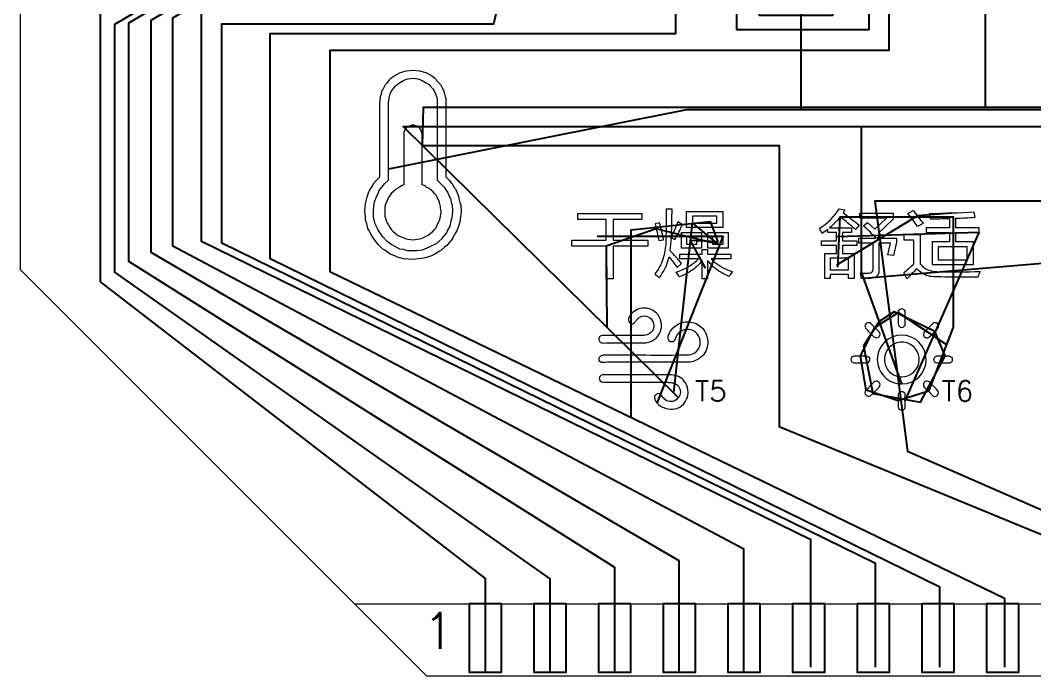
# Model space of a CAD drawing. Header units: millimetres. Extents: x -2138 to 1406, y 307 to 1926.
# Drawn here: x -1984.85 to -1956.6, y 1869.72 to 1887.97 of the extents above; entities that cross this region are included whole.
import ezdxf

# ---------------------------------------------------------------- set-up
doc = ezdxf.new("R2010")
doc.units = ezdxf.units.MM
doc.header["$LTSCALE"] = 3
for name, color, linetype in [('BOT', 6, 'Continuous'), ('dim', 3, 'Continuous'), ('TOP', 4, 'Continuous')]:
    doc.layers.add(name, color=color, linetype=linetype)
doc.styles.get("Standard").update_dxf_attribs({"font": 'txt.shx'})

msp = doc.modelspace()

# ---------------------------------------------------------------- linework, layer by layer
at = {"lineweight": 0, "ltscale": 0.1}
for points in [[(-1935.55, 1908.909), (-1946.864, 1920.223), (-1973.536, 1920.223), (-1984.85, 1908.909), (-1984.85, 1881.036), (-1973.536, 1869.723), (-1946.864, 1869.723), (-1935.55, 1881.036)], [(-1935.55, 1908.909), (-1946.864, 1920.223), (-1973.536, 1920.223), (-1984.85, 1908.909), (-1984.85, 1881.036), (-1973.536, 1869.723), (-1946.864, 1869.723), (-1935.55, 1881.036)], [(-1972.651, 1882.241), (-1972.683, 1882.13), (-1972.731, 1882.05), (-1972.811, 1881.906), (-1972.811, 1881.89), (-1972.938, 1881.747), (-1972.97, 1881.699), (-1973.034, 1881.651), (-1973.13, 1881.571), (-1973.146, 1881.555), (-1973.178, 1881.539), (-1973.305, 1881.459), (-1973.401, 1881.411), (-1973.513, 1881.379), (-1973.616, 1881.345), (-1973.912, 1881.315), (-1974.179, 1881.334), (-1974.343, 1881.379), (-1974.423, 1881.411), (-1974.551, 1881.459), (-1974.663, 1881.539), (-1974.695, 1881.571), (-1974.758, 1881.603), (-1974.854, 1881.699), (-1974.886, 1881.731), (-1974.95, 1881.81), (-1975.046, 1881.938), (-1975.062, 1881.97), (-1975.142, 1882.13), (-1975.174, 1882.178), (-1975.205, 1882.305), (-1975.237, 1882.417), (-1975.237, 1882.481), (-1975.253, 1882.673), (-1975.253, 1882.689), (-1975.237, 1882.864), (-1975.221, 1882.944), (-1975.19, 1883.056), (-1975.142, 1883.199), (-1975.126, 1883.231), (-1975.03, 1883.375), (-1975.014, 1883.423), (-1974.934, 1883.519), (-1974.838, 1883.615), (-1974.838, 1885.671), (-1974.822, 1885.799), (-1974.822, 1885.846), (-1974.79, 1885.926), (-1974.774, 1886.022), (-1974.758, 1886.038), (-1974.695, 1886.15), (-1974.679, 1886.182), (-1974.631, 1886.23), (-1974.583, 1886.294), (-1974.567, 1886.325), (-1974.551, 1886.341), (-1974.535, 1886.357), (-1974.423, 1886.437), (-1974.263, 1886.517), (-1974.104, 1886.565), (-1973.912, 1886.581), (-1973.737, 1886.565), (-1973.561, 1886.517), (-1973.401, 1886.437), (-1973.305, 1886.357), (-1973.289, 1886.341), (-1973.274, 1886.325), (-1973.258, 1886.294), (-1973.146, 1886.182), (-1973.13, 1886.15), (-1973.082, 1886.054), (-1973.066, 1886.022), (-1973.034, 1885.926), (-1973.018, 1885.846), (-1973.002, 1885.799), (-1973.002, 1883.615), (-1972.906, 1883.519), (-1972.858, 1883.455), (-1972.826, 1883.423), (-1972.779, 1883.327), (-1972.731, 1883.279), (-1972.699, 1883.183), (-1972.651, 1883.072), (-1972.635, 1883.008), (-1972.603, 1882.864), (-1972.587, 1882.832), (-1972.571, 1882.641), (-1972.603, 1882.433), (-1972.603, 1882.385)], [(-1972.651, 1882.241), (-1972.683, 1882.13), (-1972.731, 1882.05), (-1972.811, 1881.906), (-1972.811, 1881.89), (-1972.938, 1881.747), (-1972.97, 1881.699), (-1973.034, 1881.651), (-1973.13, 1881.571), (-1973.146, 1881.555), (-1973.178, 1881.539), (-1973.305, 1881.459), (-1973.401, 1881.411), (-1973.513, 1881.379), (-1973.616, 1881.345), (-1973.912, 1881.315), (-1974.179, 1881.334), (-1974.343, 1881.379), (-1974.423, 1881.411), (-1974.551, 1881.459), (-1974.663, 1881.539), (-1974.695, 1881.571), (-1974.758, 1881.603), (-1974.854, 1881.699), (-1974.886, 1881.731), (-1974.95, 1881.81), (-1975.046, 1881.938), (-1975.062, 1881.97), (-1975.142, 1882.13), (-1975.174, 1882.178), (-1975.205, 1882.305), (-1975.237, 1882.417), (-1975.237, 1882.481), (-1975.253, 1882.673), (-1975.253, 1882.689), (-1975.237, 1882.864), (-1975.221, 1882.944), (-1975.19, 1883.056), (-1975.142, 1883.199), (-1975.126, 1883.231), (-1975.03, 1883.375), (-1975.014, 1883.423), (-1974.934, 1883.519), (-1974.838, 1883.615), (-1974.838, 1885.671), (-1974.822, 1885.799), (-1974.822, 1885.846), (-1974.79, 1885.926), (-1974.774, 1886.022), (-1974.758, 1886.038), (-1974.695, 1886.15), (-1974.679, 1886.182), (-1974.631, 1886.23), (-1974.583, 1886.294), (-1974.567, 1886.325), (-1974.551, 1886.341), (-1974.535, 1886.357), (-1974.423, 1886.437), (-1974.263, 1886.517), (-1974.104, 1886.565), (-1973.912, 1886.581), (-1973.737, 1886.565), (-1973.561, 1886.517), (-1973.401, 1886.437), (-1973.305, 1886.357), (-1973.289, 1886.341), (-1973.274, 1886.325), (-1973.258, 1886.294), (-1973.146, 1886.182), (-1973.13, 1886.15), (-1973.082, 1886.054), (-1973.066, 1886.022), (-1973.034, 1885.926), (-1973.018, 1885.846), (-1973.002, 1885.799), (-1973.002, 1883.615), (-1972.906, 1883.519), (-1972.858, 1883.455), (-1972.826, 1883.423), (-1972.779, 1883.327), (-1972.731, 1883.279), (-1972.699, 1883.183), (-1972.651, 1883.072), (-1972.635, 1883.008), (-1972.603, 1882.864), (-1972.587, 1882.832), (-1972.571, 1882.641), (-1972.603, 1882.433), (-1972.603, 1882.385)], [(-1972.89, 1882.241), (-1972.954, 1882.13), (-1972.986, 1882.05), (-1973.114, 1881.906), (-1973.114, 1881.89), (-1973.274, 1881.747), (-1973.369, 1881.699), (-1973.465, 1881.651), (-1973.657, 1881.571), (-1973.8, 1881.555), (-1974.072, 1881.555), (-1974.184, 1881.587), (-1974.279, 1881.603), (-1974.471, 1881.699), (-1974.519, 1881.731), (-1974.631, 1881.81), (-1974.758, 1881.938), (-1974.774, 1881.97), (-1974.886, 1882.13), (-1974.902, 1882.178), (-1974.966, 1882.305), (-1974.998, 1882.417), (-1975.014, 1882.481), (-1975.014, 1882.689), (-1974.998, 1882.864), (-1974.982, 1882.944), (-1974.934, 1883.056), (-1974.87, 1883.199), (-1974.854, 1883.231), (-1974.742, 1883.375), (-1974.695, 1883.423), (-1974.599, 1883.519), (-1974.599, 1885.671), (-1974.583, 1885.799), (-1974.567, 1885.846), (-1974.551, 1885.926), (-1974.503, 1886.022), (-1974.487, 1886.038), (-1974.407, 1886.15), (-1974.359, 1886.182), (-1974.295, 1886.23), (-1974.184, 1886.294), (-1974.12, 1886.325), (-1974.056, 1886.341), (-1973.912, 1886.357), (-1973.784, 1886.341), (-1973.721, 1886.325), (-1973.657, 1886.294), (-1973.545, 1886.23), (-1973.465, 1886.182), (-1973.433, 1886.15), (-1973.353, 1886.054), (-1973.337, 1886.022), (-1973.289, 1885.926), (-1973.258, 1885.846), (-1973.242, 1885.799), (-1973.242, 1883.519), (-1973.178, 1883.455), (-1973.146, 1883.423), (-1973.05, 1883.327), (-1973.018, 1883.279), (-1972.954, 1883.183), (-1972.906, 1883.072), (-1972.874, 1883.008), (-1972.842, 1882.864), (-1972.826, 1882.832), (-1972.811, 1882.641), (-1972.842, 1882.433), (-1972.858, 1882.385)], [(-1972.89, 1882.241), (-1972.954, 1882.13), (-1972.986, 1882.05), (-1973.114, 1881.906), (-1973.114, 1881.89), (-1973.274, 1881.747), (-1973.369, 1881.699), (-1973.465, 1881.651), (-1973.657, 1881.571), (-1973.8, 1881.555), (-1974.072, 1881.555), (-1974.184, 1881.587), (-1974.279, 1881.603), (-1974.471, 1881.699), (-1974.519, 1881.731), (-1974.631, 1881.81), (-1974.758, 1881.938), (-1974.774, 1881.97), (-1974.886, 1882.13), (-1974.902, 1882.178), (-1974.966, 1882.305), (-1974.998, 1882.417), (-1975.014, 1882.481), (-1975.014, 1882.689), (-1974.998, 1882.864), (-1974.982, 1882.944), (-1974.934, 1883.056), (-1974.87, 1883.199), (-1974.854, 1883.231), (-1974.742, 1883.375), (-1974.695, 1883.423), (-1974.599, 1883.519), (-1974.599, 1885.671), (-1974.583, 1885.799), (-1974.567, 1885.846), (-1974.551, 1885.926), (-1974.503, 1886.022), (-1974.487, 1886.038), (-1974.407, 1886.15), (-1974.359, 1886.182), (-1974.295, 1886.23), (-1974.184, 1886.294), (-1974.12, 1886.325), (-1974.056, 1886.341), (-1973.912, 1886.357), (-1973.784, 1886.341), (-1973.721, 1886.325), (-1973.657, 1886.294), (-1973.545, 1886.23), (-1973.465, 1886.182), (-1973.433, 1886.15), (-1973.353, 1886.054), (-1973.337, 1886.022), (-1973.289, 1885.926), (-1973.258, 1885.846), (-1973.242, 1885.799), (-1973.242, 1883.519), (-1973.178, 1883.455), (-1973.146, 1883.423), (-1973.05, 1883.327), (-1973.018, 1883.279), (-1972.954, 1883.183), (-1972.906, 1883.072), (-1972.874, 1883.008), (-1972.842, 1882.864), (-1972.826, 1882.832), (-1972.811, 1882.641), (-1972.842, 1882.433), (-1972.858, 1882.385)], [(-1973.545, 1883.327), (-1973.561, 1883.343), (-1973.609, 1883.375), (-1973.657, 1883.391), (-1973.657, 1884.798), (-1973.673, 1884.846), (-1973.689, 1884.894), (-1973.705, 1884.926), (-1973.737, 1884.974), (-1973.769, 1885.006), (-1973.8, 1885.021), (-1973.896, 1885.053), (-1973.944, 1885.053), (-1973.992, 1885.037), (-1974.024, 1885.021), (-1974.072, 1885.006), (-1974.104, 1884.974), (-1974.136, 1884.926), (-1974.152, 1884.894), (-1974.168, 1884.846), (-1974.168, 1883.391), (-1974.216, 1883.375), (-1974.263, 1883.343), (-1974.295, 1883.327), (-1974.375, 1883.279), (-1974.407, 1883.247), (-1974.471, 1883.199), (-1974.519, 1883.152), (-1974.551, 1883.104), (-1974.599, 1883.04), (-1974.615, 1882.992), (-1974.647, 1882.944), (-1974.647, 1882.912), (-1974.663, 1882.896), (-1974.695, 1882.784), (-1974.695, 1882.513), (-1974.679, 1882.465), (-1974.663, 1882.401), (-1974.631, 1882.321), (-1974.599, 1882.273), (-1974.551, 1882.194), (-1974.519, 1882.146), (-1974.455, 1882.082), (-1974.423, 1882.05), (-1974.343, 1881.986), (-1974.311, 1881.97), (-1974.133, 1881.893), (-1974.056, 1881.874), (-1973.912, 1881.858), (-1973.737, 1881.883), (-1973.657, 1881.906), (-1973.625, 1881.922), (-1973.529, 1881.97), (-1973.497, 1881.986), (-1973.417, 1882.05), (-1973.369, 1882.082), (-1973.321, 1882.146), (-1973.274, 1882.194), (-1973.242, 1882.273), (-1973.21, 1882.321), (-1973.178, 1882.401), (-1973.162, 1882.465), (-1973.146, 1882.513), (-1973.13, 1882.609), (-1973.13, 1882.641), (-1973.146, 1882.752), (-1973.146, 1882.784), (-1973.178, 1882.896), (-1973.178, 1882.912), (-1973.194, 1882.944), (-1973.21, 1882.992), (-1973.242, 1883.04), (-1973.274, 1883.104), (-1973.321, 1883.152), (-1973.353, 1883.199), (-1973.417, 1883.247), (-1973.449, 1883.279)], [(-1973.545, 1883.327), (-1973.561, 1883.343), (-1973.609, 1883.375), (-1973.657, 1883.391), (-1973.657, 1884.798), (-1973.673, 1884.846), (-1973.689, 1884.894), (-1973.705, 1884.926), (-1973.737, 1884.974), (-1973.769, 1885.006), (-1973.8, 1885.021), (-1973.896, 1885.053), (-1973.944, 1885.053), (-1973.992, 1885.037), (-1974.024, 1885.021), (-1974.072, 1885.006), (-1974.104, 1884.974), (-1974.136, 1884.926), (-1974.152, 1884.894), (-1974.168, 1884.846), (-1974.168, 1883.391), (-1974.216, 1883.375), (-1974.263, 1883.343), (-1974.295, 1883.327), (-1974.375, 1883.279), (-1974.407, 1883.247), (-1974.471, 1883.199), (-1974.519, 1883.152), (-1974.551, 1883.104), (-1974.599, 1883.04), (-1974.615, 1882.992), (-1974.647, 1882.944), (-1974.647, 1882.912), (-1974.663, 1882.896), (-1974.695, 1882.784), (-1974.695, 1882.513), (-1974.679, 1882.465), (-1974.663, 1882.401), (-1974.631, 1882.321), (-1974.599, 1882.273), (-1974.551, 1882.194), (-1974.519, 1882.146), (-1974.455, 1882.082), (-1974.423, 1882.05), (-1974.343, 1881.986), (-1974.311, 1881.97), (-1974.133, 1881.893), (-1974.056, 1881.874), (-1973.912, 1881.858), (-1973.737, 1881.883), (-1973.657, 1881.906), (-1973.625, 1881.922), (-1973.529, 1881.97), (-1973.497, 1881.986), (-1973.417, 1882.05), (-1973.369, 1882.082), (-1973.321, 1882.146), (-1973.274, 1882.194), (-1973.242, 1882.273), (-1973.21, 1882.321), (-1973.178, 1882.401), (-1973.162, 1882.465), (-1973.146, 1882.513), (-1973.13, 1882.609), (-1973.13, 1882.641), (-1973.146, 1882.752), (-1973.146, 1882.784), (-1973.178, 1882.896), (-1973.178, 1882.912), (-1973.194, 1882.944), (-1973.21, 1882.992), (-1973.242, 1883.04), (-1973.274, 1883.104), (-1973.321, 1883.152), (-1973.353, 1883.199), (-1973.417, 1883.247), (-1973.449, 1883.279)], [(-1958.484, 1881.306), (-1958.484, 1881.662), (-1959.29, 1881.662), (-1959.29, 1881.306)], [(-1958.484, 1881.306), (-1958.484, 1881.662), (-1959.29, 1881.662), (-1959.29, 1881.306)], [(-1961.792, 1881.02), (-1961.792, 1881.345), (-1962.298, 1881.345), (-1962.298, 1881.02)], [(-1961.792, 1881.02), (-1961.792, 1881.345), (-1962.298, 1881.345), (-1962.298, 1881.02)]]:
    msp.add_lwpolyline(points, close=True, dxfattribs=at)
at = {"lineweight": 0}
for points in [[(-1967.541, 1882.423), (-1968.339, 1882.423), (-1968.339, 1881.851), (-1967.38, 1881.851), (-1967.38, 1881.685), (-1968.339, 1881.685), (-1968.339, 1880.773), (-1968.533, 1880.773), (-1968.533, 1881.685), (-1969.49, 1881.685), (-1969.49, 1881.851), (-1968.533, 1881.851), (-1968.533, 1882.423), (-1969.328, 1882.423), (-1969.328, 1882.587), (-1967.541, 1882.587)], [(-1967.541, 1882.423), (-1968.339, 1882.423), (-1968.339, 1881.851), (-1967.38, 1881.851), (-1967.38, 1881.685), (-1968.339, 1881.685), (-1968.339, 1880.773), (-1968.533, 1880.773), (-1968.533, 1881.685), (-1969.49, 1881.685), (-1969.49, 1881.851), (-1968.533, 1881.851), (-1968.533, 1882.423), (-1969.328, 1882.423), (-1969.328, 1882.587), (-1967.541, 1882.587)], [(-1965.29, 1882.645), (-1965.29, 1882.201), (-1966.296, 1882.201), (-1966.296, 1882.645)], [(-1965.29, 1882.645), (-1965.29, 1882.201), (-1966.296, 1882.201), (-1966.296, 1882.645)], [(-1966.135, 1882.521), (-1966.135, 1882.32), (-1965.451, 1882.32), (-1965.451, 1882.521)], [(-1966.135, 1882.521), (-1966.135, 1882.32), (-1965.451, 1882.32), (-1965.451, 1882.521)], [(-1965.879, 1881.627), (-1966.439, 1881.627), (-1966.439, 1882.065), (-1965.879, 1882.065)], [(-1965.879, 1881.627), (-1966.439, 1881.627), (-1966.439, 1882.065), (-1965.879, 1882.065)], [(-1965.142, 1881.627), (-1965.709, 1881.627), (-1965.709, 1882.065), (-1965.142, 1882.065)], [(-1965.142, 1881.627), (-1965.709, 1881.627), (-1965.709, 1882.065), (-1965.142, 1882.065)], [(-1966.3, 1881.741), (-1966.016, 1881.741), (-1966.016, 1881.951), (-1966.3, 1881.951)], [(-1966.3, 1881.741), (-1966.016, 1881.741), (-1966.016, 1881.951), (-1966.3, 1881.951)], [(-1965.572, 1881.741), (-1965.281, 1881.741), (-1965.281, 1881.951), (-1965.572, 1881.951)], [(-1965.572, 1881.741), (-1965.281, 1881.741), (-1965.281, 1881.951), (-1965.572, 1881.951)]]:
    msp.add_lwpolyline(points, close=True, dxfattribs=at)
for points in [[(-1966.863, 1882.716, -0.007421), (-1966.871, 1881.972, -0.015255), (-1966.875, 1881.802, -0.063825), (-1966.957, 1881.323, -0.102749), (-1967.183, 1880.908, -0.010782), (-1967.059, 1880.796, 0.019008), (-1966.974, 1880.926, 0.08501), (-1966.786, 1881.385, -0.006721), (-1966.556, 1881.086), (-1966.437, 1881.2, 0.019314), (-1966.755, 1881.555, 0.02119), (-1966.724, 1881.919), (-1966.627, 1881.864, 0.017233), (-1966.412, 1882.278), (-1966.537, 1882.355, -0.039293), (-1966.721, 1881.969), (-1966.721, 1881.973), (-1966.72, 1881.975), (-1966.72, 1881.977), (-1966.719, 1881.978), (-1966.719, 1881.98, 0.00851), (-1966.703, 1882.716)], [(-1966.863, 1882.716, -0.007421), (-1966.871, 1881.972, -0.015255), (-1966.875, 1881.802, -0.063825), (-1966.957, 1881.323, -0.102749), (-1967.183, 1880.908, -0.010782), (-1967.059, 1880.796, 0.019008), (-1966.974, 1880.926, 0.08501), (-1966.786, 1881.385, -0.006721), (-1966.556, 1881.086), (-1966.437, 1881.2, 0.019314), (-1966.755, 1881.555, 0.02119), (-1966.724, 1881.919), (-1966.627, 1881.864, 0.017233), (-1966.412, 1882.278), (-1966.537, 1882.355, -0.039293), (-1966.721, 1881.969), (-1966.721, 1881.973), (-1966.72, 1881.975), (-1966.72, 1881.977), (-1966.719, 1881.978), (-1966.719, 1881.98, 0.00851), (-1966.703, 1882.716)], [(-1967.174, 1882.307, -0.007368), (-1967.071, 1881.837), (-1966.937, 1881.861, 0.012814), (-1967.051, 1882.332)], [(-1967.174, 1882.307, -0.007368), (-1967.071, 1881.837), (-1966.937, 1881.861, 0.012814), (-1967.051, 1882.332)], [(-1965.343, 1880.954, -0.102445), (-1965.711, 1881.283), (-1965.711, 1880.775), (-1965.868, 1880.775), (-1965.868, 1881.279, -0.093477), (-1966.191, 1880.982, -0.048118), (-1966.5, 1880.827, 0.028636), (-1966.594, 1880.96, 0.019204), (-1966.453, 1881.01, 0.104402), (-1965.966, 1881.329), (-1966.49, 1881.329), (-1966.49, 1881.457), (-1965.868, 1881.457), (-1965.868, 1881.592), (-1965.711, 1881.592), (-1965.711, 1881.457), (-1965.066, 1881.457), (-1965.066, 1881.329), (-1965.613, 1881.329, 0.105094), (-1965.176, 1881.033, 0.024468), (-1965.023, 1880.978, 0.017864), (-1965.113, 1880.839, -0.035682)], [(-1965.343, 1880.954, -0.102445), (-1965.711, 1881.283), (-1965.711, 1880.775), (-1965.868, 1880.775), (-1965.868, 1881.279, -0.093477), (-1966.191, 1880.982, -0.048118), (-1966.5, 1880.827, 0.028636), (-1966.594, 1880.96, 0.019204), (-1966.453, 1881.01, 0.104402), (-1965.966, 1881.329), (-1966.49, 1881.329), (-1966.49, 1881.457), (-1965.868, 1881.457), (-1965.868, 1881.592), (-1965.711, 1881.592), (-1965.711, 1881.457), (-1965.066, 1881.457), (-1965.066, 1881.329), (-1965.613, 1881.329, 0.105094), (-1965.176, 1881.033, 0.024468), (-1965.023, 1880.978, 0.017864), (-1965.113, 1880.839, -0.035682)], [(-1968.614, 1879.197, 0.097851), (-1968.68, 1879.186, 0.295929), (-1968.737, 1879.108, 0.032666), (-1968.738, 1879.086, 0.047885), (-1968.735, 1879.058, 0.321616), (-1968.669, 1878.992, 0.05935), (-1968.615, 1878.986, -0.001466), (-1968.05, 1878.987), (-1968.05, 1878.989), (-1967.907, 1878.989), (-1967.764, 1878.988, 0.007466), (-1967.477, 1878.99, 0.078617), (-1967.319, 1879.019, 0.296172), (-1966.999, 1879.421, 0.054354), (-1967.002, 1879.538, 0.266365), (-1967.286, 1879.918, 0.048804), (-1967.387, 1879.951, 0.048115), (-1967.463, 1879.96, 0.235239), (-1967.86, 1879.77, 0.0588), (-1967.902, 1879.698, 0.055455), (-1967.913, 1879.66, 0.325986), (-1967.855, 1879.531, 0.340989), (-1967.774, 1879.533), (-1967.766, 1879.538), (-1967.759, 1879.545), (-1967.751, 1879.552, 0.019122), (-1967.724, 1879.582, -0.016593), (-1967.675, 1879.643, -0.075441), (-1967.606, 1879.701, -0.308238), (-1967.324, 1879.689, -0.40081), (-1967.251, 1879.327, -0.2406), (-1967.458, 1879.2, -0.03084), (-1967.518, 1879.197, 0.001049)], [(-1968.614, 1879.197, 0.097851), (-1968.68, 1879.186, 0.295929), (-1968.737, 1879.108, 0.032666), (-1968.738, 1879.086, 0.047885), (-1968.735, 1879.058, 0.321616), (-1968.669, 1878.992, 0.05935), (-1968.615, 1878.986, -0.001466), (-1968.05, 1878.987), (-1968.05, 1878.989), (-1967.907, 1878.989), (-1967.764, 1878.988, 0.007466), (-1967.477, 1878.99, 0.078617), (-1967.319, 1879.019, 0.296172), (-1966.999, 1879.421, 0.054354), (-1967.002, 1879.538, 0.266365), (-1967.286, 1879.918, 0.048804), (-1967.387, 1879.951, 0.048115), (-1967.463, 1879.96, 0.235239), (-1967.86, 1879.77, 0.0588), (-1967.902, 1879.698, 0.055455), (-1967.913, 1879.66, 0.325986), (-1967.855, 1879.531, 0.340989), (-1967.774, 1879.533), (-1967.766, 1879.538), (-1967.759, 1879.545), (-1967.751, 1879.552, 0.019122), (-1967.724, 1879.582, -0.016593), (-1967.675, 1879.643, -0.075441), (-1967.606, 1879.701, -0.308238), (-1967.324, 1879.689, -0.40081), (-1967.251, 1879.327, -0.2406), (-1967.458, 1879.2, -0.03084), (-1967.518, 1879.197, 0.001049)], [(-1967.434, 1878.652, 0.001387), (-1966.304, 1878.653, 0.078685), (-1966.148, 1878.677, 0.213236), (-1965.949, 1878.853, 0.050229), (-1965.923, 1878.929, 0.393178), (-1966.174, 1879.35, 0.396851), (-1966.597, 1879.14, -0.07318), (-1966.646, 1879.047, -0.304381), (-1966.722, 1879.016, -0.054575), (-1966.744, 1879.023, -0.264324), (-1966.809, 1879.117, -0.134097), (-1966.794, 1879.228, -0.373433), (-1966.132, 1879.56, -0.313316), (-1965.713, 1879.091, -0.06383), (-1965.712, 1878.927, -0.225377), (-1965.957, 1878.544, -0.142749), (-1966.279, 1878.451, -0.001563), (-1967.537, 1878.45), (-1967.747, 1878.45), (-1967.957, 1878.449, -0.005521), (-1968.123, 1878.45, 0.028212), (-1968.624, 1878.44, -0.066752), (-1968.654, 1878.441, -0.351814), (-1968.735, 1878.529, -0.304061), (-1968.682, 1878.632, -0.063404), (-1968.642, 1878.649, -0.089662), (-1968.604, 1878.654, 0.004147), (-1968.565, 1878.652)], [(-1967.434, 1878.652, 0.001387), (-1966.304, 1878.653, 0.078685), (-1966.148, 1878.677, 0.213236), (-1965.949, 1878.853, 0.050229), (-1965.923, 1878.929, 0.393178), (-1966.174, 1879.35, 0.396851), (-1966.597, 1879.14, -0.07318), (-1966.646, 1879.047, -0.304381), (-1966.722, 1879.016, -0.054575), (-1966.744, 1879.023, -0.264324), (-1966.809, 1879.117, -0.134097), (-1966.794, 1879.228, -0.373433), (-1966.132, 1879.56, -0.313316), (-1965.713, 1879.091, -0.06383), (-1965.712, 1878.927, -0.225377), (-1965.957, 1878.544, -0.142749), (-1966.279, 1878.451, -0.001563), (-1967.537, 1878.45), (-1967.747, 1878.45), (-1967.957, 1878.449, -0.005521), (-1968.123, 1878.45, 0.028212), (-1968.624, 1878.44, -0.066752), (-1968.654, 1878.441, -0.351814), (-1968.735, 1878.529, -0.304061), (-1968.682, 1878.632, -0.063404), (-1968.642, 1878.649, -0.089662), (-1968.604, 1878.654, 0.004147), (-1968.565, 1878.652)], [(-1966.769, 1878.101, 0.002069), (-1967.655, 1878.101), (-1968.047, 1878.101, -0.004015), (-1968.603, 1878.102, 0.124534), (-1968.675, 1878.087, 0.284488), (-1968.729, 1877.998, 0.336426), (-1968.665, 1877.904, 0.085336), (-1968.605, 1877.892, 0.012155), (-1968.544, 1877.891), (-1966.875, 1877.891), (-1966.823, 1877.891), (-1966.797, 1877.89, -0.052076), (-1966.668, 1877.875, -0.340494), (-1966.47, 1877.621, -0.343718), (-1966.665, 1877.365, -0.04199), (-1966.724, 1877.355, -0.216967), (-1966.904, 1877.417, -0.057685), (-1966.985, 1877.512, 0.053781), (-1967.014, 1877.547, 0.316573), (-1967.113, 1877.569, 0.031223), (-1967.131, 1877.561, 0.054736), (-1967.158, 1877.544, 0.290617), (-1967.189, 1877.453, 0.04038), (-1967.182, 1877.426), (-1967.178, 1877.414, 0.148615), (-1967.022, 1877.231, 0.215407), (-1966.572, 1877.163, 0.065722), (-1966.484, 1877.202, 0.238564), (-1966.255, 1877.587, 0.050505), (-1966.259, 1877.667, 0.044595), (-1966.284, 1877.774, 0.242068), (-1966.576, 1878.07, 0.079402)], [(-1966.769, 1878.101, 0.002069), (-1967.655, 1878.101), (-1968.047, 1878.101, -0.004015), (-1968.603, 1878.102, 0.124534), (-1968.675, 1878.087, 0.284488), (-1968.729, 1877.998, 0.336426), (-1968.665, 1877.904, 0.085336), (-1968.605, 1877.892, 0.012155), (-1968.544, 1877.891), (-1966.875, 1877.891), (-1966.823, 1877.891), (-1966.797, 1877.89, -0.052076), (-1966.668, 1877.875, -0.340494), (-1966.47, 1877.621, -0.343718), (-1966.665, 1877.365, -0.04199), (-1966.724, 1877.355, -0.216967), (-1966.904, 1877.417, -0.057685), (-1966.985, 1877.512, 0.053781), (-1967.014, 1877.547, 0.316573), (-1967.113, 1877.569, 0.031223), (-1967.131, 1877.561, 0.054736), (-1967.158, 1877.544, 0.290617), (-1967.189, 1877.453, 0.04038), (-1967.182, 1877.426), (-1967.178, 1877.414, 0.148615), (-1967.022, 1877.231, 0.215407), (-1966.572, 1877.163, 0.065722), (-1966.484, 1877.202, 0.238564), (-1966.255, 1877.587, 0.050505), (-1966.259, 1877.667, 0.044595), (-1966.284, 1877.774, 0.242068), (-1966.576, 1878.07, 0.079402)]]:
    msp.add_lwpolyline(points, format="xyb", close=True, dxfattribs=at)
at = {"lineweight": 0, "ltscale": 0.1}
for points in [[(-1961.494, 1882.268), (-1961.597, 1882.143, 0.013916), (-1962.018, 1882.5, -0.052276), (-1962.314, 1882.191), (-1961.705, 1882.191), (-1961.705, 1882.06), (-1961.958, 1882.06), (-1961.958, 1881.832), (-1961.562, 1881.832), (-1961.562, 1881.7), (-1961.958, 1881.7), (-1961.958, 1881.476), (-1961.635, 1881.476), (-1961.635, 1880.783), (-1961.792, 1880.783), (-1961.792, 1880.889), (-1962.298, 1880.889), (-1962.298, 1880.781), (-1962.453, 1880.781), (-1962.453, 1881.476), (-1962.119, 1881.476), (-1962.119, 1881.7), (-1962.54, 1881.7), (-1962.54, 1881.832), (-1962.119, 1881.832), (-1962.119, 1882.06), (-1962.365, 1882.06), (-1962.365, 1882.148, -0.010521), (-1962.509, 1882.042, 0.05416), (-1962.524, 1882.031, 0.030157), (-1962.601, 1882.176, 0.121498), (-1962.052, 1882.722), (-1961.886, 1882.693, -0.016746), (-1961.94, 1882.612, -0.008091)], [(-1961.494, 1882.268), (-1961.597, 1882.143, 0.013916), (-1962.018, 1882.5, -0.052276), (-1962.314, 1882.191), (-1961.705, 1882.191), (-1961.705, 1882.06), (-1961.958, 1882.06), (-1961.958, 1881.832), (-1961.562, 1881.832), (-1961.562, 1881.7), (-1961.958, 1881.7), (-1961.958, 1881.476), (-1961.635, 1881.476), (-1961.635, 1880.783), (-1961.792, 1880.783), (-1961.792, 1880.889), (-1962.298, 1880.889), (-1962.298, 1880.781), (-1962.453, 1880.781), (-1962.453, 1881.476), (-1962.119, 1881.476), (-1962.119, 1881.7), (-1962.54, 1881.7), (-1962.54, 1881.832), (-1962.119, 1881.832), (-1962.119, 1882.06), (-1962.365, 1882.06), (-1962.365, 1882.148, -0.010521), (-1962.509, 1882.042, 0.05416), (-1962.524, 1882.031, 0.030157), (-1962.601, 1882.176, 0.121498), (-1962.052, 1882.722), (-1961.886, 1882.693, -0.016746), (-1961.94, 1882.612, -0.008091)], [(-1961.429, 1880.781, 0.003458), (-1961.458, 1880.937, -0.005161), (-1961.364, 1880.932), (-1961.252, 1880.932, 0.078276), (-1961.178, 1880.94, 0.311077), (-1961.106, 1881.018, 0.056198), (-1961.104, 1881.055), (-1961.104, 1881.762), (-1961.501, 1881.762), (-1961.501, 1881.905), (-1961.017, 1881.905, 0.01575), (-1961.369, 1882.245), (-1961.257, 1882.338), (-1961.053, 1882.154), (-1960.728, 1882.458), (-1961.474, 1882.458), (-1961.474, 1882.599), (-1960.549, 1882.599), (-1960.549, 1882.431), (-1960.945, 1882.052), (-1960.887, 1881.994), (-1960.988, 1881.905), (-1960.457, 1881.905), (-1960.457, 1881.795), (-1960.54, 1881.424), (-1960.692, 1881.443), (-1960.621, 1881.762), (-1960.941, 1881.762), (-1960.941, 1881.016, -0.064875), (-1960.947, 1880.937, -0.264723), (-1961.059, 1880.807, -0.095531), (-1961.201, 1880.783), (-1961.306, 1880.781), (-1961.306, 1880.781), (-1961.306, 1880.781), (-1961.305, 1880.781), (-1961.304, 1880.781), (-1961.303, 1880.781), (-1961.302, 1880.781)], [(-1961.429, 1880.781, 0.003458), (-1961.458, 1880.937, -0.005161), (-1961.364, 1880.932), (-1961.252, 1880.932, 0.078276), (-1961.178, 1880.94, 0.311077), (-1961.106, 1881.018, 0.056198), (-1961.104, 1881.055), (-1961.104, 1881.762), (-1961.501, 1881.762), (-1961.501, 1881.905), (-1961.017, 1881.905, 0.01575), (-1961.369, 1882.245), (-1961.257, 1882.338), (-1961.053, 1882.154), (-1960.728, 1882.458), (-1961.474, 1882.458), (-1961.474, 1882.599), (-1960.549, 1882.599), (-1960.549, 1882.431), (-1960.945, 1882.052), (-1960.887, 1881.994), (-1960.988, 1881.905), (-1960.457, 1881.905), (-1960.457, 1881.795), (-1960.54, 1881.424), (-1960.692, 1881.443), (-1960.621, 1881.762), (-1960.941, 1881.762), (-1960.941, 1881.016, -0.064875), (-1960.947, 1880.937, -0.264723), (-1961.059, 1880.807, -0.095531), (-1961.201, 1880.783), (-1961.306, 1880.781), (-1961.306, 1880.781), (-1961.306, 1880.781), (-1961.305, 1880.781), (-1961.304, 1880.781), (-1961.303, 1880.781), (-1961.302, 1880.781)], [(-1959.706, 1882.309), (-1959.864, 1882.226, 0.010323), (-1960.134, 1882.595), (-1959.989, 1882.672, -0.012432)], [(-1959.706, 1882.309), (-1959.864, 1882.226, 0.010323), (-1960.134, 1882.595), (-1959.989, 1882.672, -0.012432)], [(-1958.977, 1882.454), (-1958.977, 1882.197), (-1959.628, 1882.197), (-1959.628, 1882.06), (-1958.977, 1882.06), (-1958.977, 1881.799), (-1959.463, 1881.799), (-1959.463, 1881.167), (-1958.311, 1881.167), (-1958.311, 1881.799), (-1958.802, 1881.799), (-1958.802, 1882.06), (-1958.148, 1882.06), (-1958.148, 1882.197), (-1958.802, 1882.197), (-1958.802, 1882.461, 0.005341), (-1958.26, 1882.485), (-1958.289, 1882.626, -0.0107), (-1959.543, 1882.581), (-1959.514, 1882.44, 0.002688)], [(-1958.977, 1882.454), (-1958.977, 1882.197), (-1959.628, 1882.197), (-1959.628, 1882.06), (-1958.977, 1882.06), (-1958.977, 1881.799), (-1959.463, 1881.799), (-1959.463, 1881.167), (-1958.311, 1881.167), (-1958.311, 1881.799), (-1958.802, 1881.799), (-1958.802, 1882.06), (-1958.148, 1882.06), (-1958.148, 1882.197), (-1958.802, 1882.197), (-1958.802, 1882.461, 0.005341), (-1958.26, 1882.485), (-1958.289, 1882.626, -0.0107), (-1959.543, 1882.581), (-1959.514, 1882.44, 0.002688)], [(-1958.441, 1880.818, -0.004346), (-1959.315, 1880.827, -0.050837), (-1959.511, 1880.842, -0.178784), (-1959.884, 1881.055, 0.022382), (-1960.161, 1880.773), (-1960.253, 1880.935, -0.012064), (-1959.969, 1881.188), (-1959.969, 1881.853), (-1960.235, 1881.853), (-1960.235, 1882.008), (-1959.794, 1882.008), (-1959.794, 1881.192, 0.172923), (-1959.514, 1881.002, 0.072391), (-1959.272, 1880.972, 0.006001), (-1958.127, 1880.974, 0.030808), (-1958.188, 1880.816, -0.002101)], [(-1958.441, 1880.818, -0.004346), (-1959.315, 1880.827, -0.050837), (-1959.511, 1880.842, -0.178784), (-1959.884, 1881.055, 0.022382), (-1960.161, 1880.773), (-1960.253, 1880.935, -0.012064), (-1959.969, 1881.188), (-1959.969, 1881.853), (-1960.235, 1881.853), (-1960.235, 1882.008), (-1959.794, 1882.008), (-1959.794, 1881.192, 0.172923), (-1959.514, 1881.002, 0.072391), (-1959.272, 1880.972, 0.006001), (-1958.127, 1880.974, 0.030808), (-1958.188, 1880.816, -0.002101)], [(-1960.406, 1879.522, 0.421158), (-1960.309, 1879.422, 0.429267), (-1960.208, 1879.522, 0.003609), (-1960.208, 1879.678), (-1960.208, 1879.834, 0.079326), (-1960.215, 1879.87, 0.326987), (-1960.307, 1879.936, 0.354034), (-1960.403, 1879.86, 0.057369), (-1960.406, 1879.833, 0.00353)], [(-1960.406, 1879.522, 0.421158), (-1960.309, 1879.422, 0.429267), (-1960.208, 1879.522, 0.003609), (-1960.208, 1879.678), (-1960.208, 1879.834, 0.079326), (-1960.215, 1879.87, 0.326987), (-1960.307, 1879.936, 0.354034), (-1960.403, 1879.86, 0.057369), (-1960.406, 1879.833, 0.00353)], [(-1961.083, 1879.161, 0.419274), (-1960.94, 1879.16, 0.420432), (-1960.943, 1879.303, 0.002103), (-1961.161, 1879.521, 0.207813), (-1961.232, 1879.551, 0.304605), (-1961.323, 1879.491, 0.314667), (-1961.301, 1879.379, 0.0039)], [(-1961.083, 1879.161, 0.419274), (-1960.94, 1879.16, 0.420432), (-1960.943, 1879.303, 0.002103), (-1961.161, 1879.521, 0.207813), (-1961.232, 1879.551, 0.304605), (-1961.323, 1879.491, 0.314667), (-1961.301, 1879.379, 0.0039)], [(-1959.674, 1879.3, 0.213616), (-1959.702, 1879.231, 0.30068), (-1959.646, 1879.141, 0.061154), (-1959.618, 1879.132, 0.253105), (-1959.54, 1879.154, 0.011694), (-1959.307, 1879.387, 0.414557), (-1959.314, 1879.524, 0.407246), (-1959.452, 1879.522, 0.00266)], [(-1959.674, 1879.3, 0.213616), (-1959.702, 1879.231, 0.30068), (-1959.646, 1879.141, 0.061154), (-1959.618, 1879.132, 0.253105), (-1959.54, 1879.154, 0.011694), (-1959.307, 1879.387, 0.414557), (-1959.314, 1879.524, 0.407246), (-1959.452, 1879.522, 0.00266)], [(-1960.308, 1879.207, 0.410185), (-1960.987, 1878.528, 0.415365), (-1960.306, 1877.846, 0.414044), (-1959.627, 1878.527, 0.411539)], [(-1960.308, 1879.207, 0.410185), (-1960.987, 1878.528, 0.415365), (-1960.306, 1877.846, 0.414044), (-1959.627, 1878.527, 0.411539)], [(-1960.308, 1878.044, 0.412501), (-1959.824, 1878.522, 0.416947), (-1960.307, 1879.01, 0.414664), (-1960.79, 1878.525, 0.414819)], [(-1960.308, 1878.044, 0.412501), (-1959.824, 1878.522, 0.416947), (-1960.307, 1879.01, 0.414664), (-1960.79, 1878.525, 0.414819)], [(-1961.306, 1878.426, -0.006764), (-1961.614, 1878.426, -0.436022), (-1961.715, 1878.53, -0.329907), (-1961.648, 1878.621, -0.076802), (-1961.611, 1878.626), (-1961.535, 1878.627), (-1961.458, 1878.627), (-1961.384, 1878.627), (-1961.309, 1878.627, -0.054414), (-1961.282, 1878.623, -0.356222), (-1961.203, 1878.528, -0.343043), (-1961.274, 1878.431, -0.071048)], [(-1961.306, 1878.426, -0.006764), (-1961.614, 1878.426, -0.436022), (-1961.715, 1878.53, -0.329907), (-1961.648, 1878.621, -0.076802), (-1961.611, 1878.626), (-1961.535, 1878.627), (-1961.458, 1878.627), (-1961.384, 1878.627), (-1961.309, 1878.627, -0.054414), (-1961.282, 1878.623, -0.356222), (-1961.203, 1878.528, -0.343043), (-1961.274, 1878.431, -0.071048)], [(-1958.999, 1878.426, -0.008346), (-1959.311, 1878.426, -0.422679), (-1959.411, 1878.527, -0.327467), (-1959.343, 1878.62, -0.079517), (-1959.306, 1878.627), (-1959.231, 1878.627), (-1959.157, 1878.627), (-1959.08, 1878.627), (-1959.004, 1878.626, -0.052299), (-1958.977, 1878.623, -0.359871), (-1958.899, 1878.53, -0.439552)], [(-1958.999, 1878.426, -0.008346), (-1959.311, 1878.426, -0.422679), (-1959.411, 1878.527, -0.327467), (-1959.343, 1878.62, -0.079517), (-1959.306, 1878.627), (-1959.231, 1878.627), (-1959.157, 1878.627), (-1959.08, 1878.627), (-1959.004, 1878.626, -0.052299), (-1958.977, 1878.623, -0.359871), (-1958.899, 1878.53, -0.439552)], [(-1961.081, 1877.893, 0.003743), (-1961.301, 1877.673, 0.426504), (-1961.302, 1877.531, 0.361079), (-1961.182, 1877.516, 0.055914), (-1961.16, 1877.532, 0.003904), (-1960.944, 1877.748), (-1960.937, 1877.756), (-1960.931, 1877.764, 0.172776), (-1960.912, 1877.821, 0.314263), (-1960.971, 1877.913, 0.334929)], [(-1961.081, 1877.893, 0.003743), (-1961.301, 1877.673, 0.426504), (-1961.302, 1877.531, 0.361079), (-1961.182, 1877.516, 0.055914), (-1961.16, 1877.532, 0.003904), (-1960.944, 1877.748), (-1960.937, 1877.756), (-1960.931, 1877.764, 0.172776), (-1960.912, 1877.821, 0.314263), (-1960.971, 1877.913, 0.334929)], [(-1959.538, 1877.897, 0.3351), (-1959.645, 1877.912, 0.305462), (-1959.702, 1877.822, 0.21515), (-1959.679, 1877.758, 0.010078), (-1959.447, 1877.527, 0.346151), (-1959.333, 1877.514, 0.066501), (-1959.31, 1877.533, 0.408759), (-1959.309, 1877.668, 0.007647)], [(-1959.538, 1877.897, 0.3351), (-1959.645, 1877.912, 0.305462), (-1959.702, 1877.822, 0.21515), (-1959.679, 1877.758, 0.010078), (-1959.447, 1877.527, 0.346151), (-1959.333, 1877.514, 0.066501), (-1959.31, 1877.533, 0.408759), (-1959.309, 1877.668, 0.007647)], [(-1960.208, 1877.22, 0.00339), (-1960.208, 1877.528, 0.067722), (-1960.212, 1877.56, 0.349251), (-1960.306, 1877.63, 0.371614), (-1960.403, 1877.554, 0.052884), (-1960.406, 1877.527, 0.003294), (-1960.406, 1877.374), (-1960.406, 1877.374, 0.005459), (-1960.406, 1877.218, 0.081502), (-1960.4, 1877.182, 0.328847), (-1960.306, 1877.117, 0.358395), (-1960.211, 1877.193, 0.055687)], [(-1960.208, 1877.22, 0.00339), (-1960.208, 1877.528, 0.067722), (-1960.212, 1877.56, 0.349251), (-1960.306, 1877.63, 0.371614), (-1960.403, 1877.554, 0.052884), (-1960.406, 1877.527, 0.003294), (-1960.406, 1877.374), (-1960.406, 1877.374, 0.005459), (-1960.406, 1877.218, 0.081502), (-1960.4, 1877.182, 0.328847), (-1960.306, 1877.117, 0.358395), (-1960.211, 1877.193, 0.055687)]]:
    msp.add_lwpolyline(points, format="xyb", close=True, dxfattribs=at)
msp.add_lwpolyline([(-1975.536, 1871.723), (-1944.864, 1871.723)], dxfattribs=at)
msp.add_lwpolyline([(-1975.536, 1871.723), (-1944.864, 1871.723)], dxfattribs=at)
for points in [[(-1971.45, 1871.723), (-1972.35, 1871.723), (-1972.35, 1869.823), (-1971.45, 1869.823)], [(-1971.45, 1871.723), (-1972.35, 1871.723), (-1972.35, 1869.823), (-1971.45, 1869.823)], [(-1969.65, 1871.723), (-1970.55, 1871.723), (-1970.55, 1869.823), (-1969.65, 1869.823)], [(-1969.65, 1871.723), (-1970.55, 1871.723), (-1970.55, 1869.823), (-1969.65, 1869.823)], [(-1967.85, 1871.723), (-1968.75, 1871.723), (-1968.75, 1869.823), (-1967.85, 1869.823)], [(-1967.85, 1871.723), (-1968.75, 1871.723), (-1968.75, 1869.823), (-1967.85, 1869.823)], [(-1966.05, 1871.723), (-1966.95, 1871.723), (-1966.95, 1869.823), (-1966.05, 1869.823)], [(-1966.05, 1871.723), (-1966.95, 1871.723), (-1966.95, 1869.823), (-1966.05, 1869.823)], [(-1964.25, 1871.723), (-1965.15, 1871.723), (-1965.15, 1869.823), (-1964.25, 1869.823)], [(-1964.25, 1871.723), (-1965.15, 1871.723), (-1965.15, 1869.823), (-1964.25, 1869.823)], [(-1962.45, 1871.723), (-1963.35, 1871.723), (-1963.35, 1869.823), (-1962.45, 1869.823)], [(-1962.45, 1871.723), (-1963.35, 1871.723), (-1963.35, 1869.823), (-1962.45, 1869.823)], [(-1960.65, 1871.723), (-1961.55, 1871.723), (-1961.55, 1869.823), (-1960.65, 1869.823)], [(-1960.65, 1871.723), (-1961.55, 1871.723), (-1961.55, 1869.823), (-1960.65, 1869.823)], [(-1958.85, 1871.723), (-1959.75, 1871.723), (-1959.75, 1869.823), (-1958.85, 1869.823)], [(-1958.85, 1871.723), (-1959.75, 1871.723), (-1959.75, 1869.823), (-1958.85, 1869.823)], [(-1957.05, 1871.723), (-1957.95, 1871.723), (-1957.95, 1869.823), (-1957.05, 1869.823)], [(-1957.05, 1871.723), (-1957.95, 1871.723), (-1957.95, 1869.823), (-1957.05, 1869.823)]]:
    msp.add_lwpolyline(points, close=True)
at = {"layer": 'BOT', "color": 1}
for points in [[(-1971.9, 1869.823), (-1971.9, 1872.43), (-1982.613, 1880.685), (-1982.613, 1888.628), (-1981.182, 1889.705), (-1981.182, 1904.142), (-1971.9, 1904.142), (-1970.461, 1901.428), (-1966.208, 1904.232), (-1963.115, 1904.232), (-1962.896, 1903.825), (-1961.184, 1904.074), (-1961.184, 1905.441), (-1976.958, 1905.441), (-1976.958, 1912.411), (-1973.238, 1918.368), (-1962.721, 1918.368), (-1960.687, 1913.374), (-1952.93, 1910.732), (-1944.223, 1909.835), (-1937.203, 1904.179)], [(-1966.524, 1877.459), (-1974.193, 1885.013), (-1946.686, 1885.013), (-1945.26, 1886.231), (-1938.806, 1887.876), (-1938.806, 1894.35), (-1938.231, 1894.9), (-1938.927, 1897.476)], [(-1960.306, 1877.846), (-1961.429, 1880.958), (-1961.429, 1885.013)], [(-1937.203, 1883.839), (-1946.432, 1878.767), (-1953.453, 1878.315), (-1953.453, 1881.799), (-1952.081, 1881.558), (-1961.365, 1880.781)], [(-1958.916, 1882.597), (-1959.872, 1882.526), (-1962.124, 1881.154)], [(-1966.651, 1877.609), (-1966.135, 1882.32), (-1965.427, 1881.741), (-1967.142, 1882.167), (-1968.533, 1881.685), (-1968.517, 1879.422)]]:
    msp.add_lwpolyline(points, dxfattribs=at)
at = {"layer": 'BOT', "color": 6}
msp.add_lwpolyline([(-1970.1, 1869.823), (-1970.1, 1872.419), (-1982.22, 1880.959), (-1982.22, 1887.862), (-1980.25, 1889.02), (-1980.25, 1903.27), (-1974.791, 1903.27), (-1971.647, 1896.163), (-1970.481, 1896.163), (-1965.291, 1900.542), (-1963.737, 1900.276), (-1963.737, 1888.449), (-1962.427, 1888.449), (-1962.427, 1894.99), (-1962.427, 1897.433), (-1961.087, 1897.433), (-1959.742, 1897.433)], dxfattribs=at)
at = {"layer": 'BOT', "color": 2}
msp.add_lwpolyline([(-1968.3, 1869.823), (-1968.3, 1872.732), (-1981.826, 1881.258), (-1981.826, 1887.903), (-1979.939, 1889.013), (-1979.939, 1898.209), (-1976.429, 1896.051), (-1972.447, 1896.051), (-1963.848, 1896.051), (-1963.848, 1888.307), (-1962.302, 1888.307), (-1962.302, 1894.99), (-1956.213, 1894.99), (-1955.288, 1899.003), (-1948.667, 1899.003), (-1947.138, 1896.176), (-1942.226, 1896.176), (-1940.335, 1899.984)], dxfattribs=at)
at = {"layer": 'BOT', "color": 5}
msp.add_lwpolyline([(-1966.5, 1869.823), (-1966.5, 1872.92), (-1981.204, 1881.505), (-1981.204, 1887.497), (-1981.204, 1887.978), (-1979.164, 1889.178), (-1979.164, 1893.468), (-1972.805, 1893.468), (-1971.547, 1895.875), (-1970.349, 1895.875), (-1966.845, 1892.475), (-1964.281, 1892.475), (-1964.281, 1888.115), (-1962.226, 1888.115), (-1962.226, 1890.34), (-1959.989, 1893.118), (-1956.091, 1893.118), (-1955.533, 1895.984), (-1953.158, 1895.984), (-1947.684, 1891.717), (-1940.632, 1892.439)], dxfattribs=at)
at = {"layer": 'BOT', "color": 11}
msp.add_lwpolyline([(-1964.7, 1869.823), (-1964.7, 1873.249), (-1980.604, 1881.678), (-1980.604, 1888.035), (-1979.226, 1888.854), (-1974.842, 1888.854), (-1971.902, 1888.854), (-1970.606, 1892.449), (-1967.639, 1888.753), (-1964.908, 1888.753), (-1964.908, 1887.717), (-1961.214, 1887.717), (-1961.214, 1889.027), (-1959.63, 1889.027), (-1957.321, 1891.506), (-1954.682, 1890.741), (-1952.817, 1888.787), (-1947.74, 1888.787), (-1946.567, 1888.188), (-1941.929, 1889.174)], dxfattribs=at)
at = {"layer": 'BOT', "color": 1}
msp.add_lwpolyline([(-1961.376, 1878.911), (-1961.109, 1877.583), (-1959.783, 1877.338), (-1959.1, 1878.627), (-1959.386, 1879.305), (-1960.521, 1879.856), (-1960.935, 1879.588)], close=True, dxfattribs=at)
at = {"layer": 'dim'}
for points in [[(-1963.103, 1885.478), (-1963.103, 1904.231), (-1959.393, 1904.086)], [(-1963.103, 1885.478), (-1963.103, 1904.231), (-1959.393, 1904.086)], [(-1939.063, 1897.446), (-1937.99, 1894.664), (-1938.564, 1885.478), (-1966.301, 1885.478), (-1974.599, 1883.824)], [(-1939.063, 1897.446), (-1937.99, 1894.664), (-1938.564, 1885.478), (-1966.301, 1885.478), (-1974.599, 1883.824)], [(-1960.208, 1877.374), (-1958.148, 1882.06), (-1962.119, 1881.946)], [(-1960.208, 1877.374), (-1958.148, 1882.06), (-1962.119, 1881.946)], [(-1967.113, 1877.311), (-1965.281, 1881.951), (-1968.784, 1881.951)], [(-1967.113, 1877.311), (-1965.281, 1881.951), (-1968.784, 1881.951)]]:
    msp.add_lwpolyline(points, dxfattribs=at)
at = {"layer": 'TOP'}
for points in [[(-1957.978, 1885.542), (-1957.978, 1890.438), (-1959.523, 1893.117), (-1957.917, 1894.588), (-1957.917, 1898.152), (-1961.86, 1899.647), (-1961.986, 1903.106), (-1960.685, 1904.009)], [(-1942.583, 1889.016), (-1940.331, 1890.624), (-1940.492, 1897.536), (-1944.022, 1902.89), (-1944.022, 1903.593), (-1937.47, 1903.593), (-1937.47, 1884.492), (-1943.788, 1880.807), (-1950.742, 1880.807), (-1950.742, 1882.935), (-1961.059, 1882.935), (-1960.143, 1875.972), (-1953.842, 1873.221), (-1953.842, 1869.958)], [(-1962.842, 1869.958), (-1962.842, 1873.507), (-1979.8, 1881.816), (-1979.8, 1888.195), (-1976.53, 1888.195), (-1976.53, 1889.171), (-1978.8, 1892.093), (-1978.8, 1898.935), (-1976.338, 1902.933), (-1976.338, 1903.398), (-1980.916, 1903.398), (-1980.916, 1891.62)], [(-1959.242, 1869.958), (-1959.242, 1872.189), (-1977.894, 1881.328), (-1977.894, 1887.605), (-1966.597, 1887.605), (-1966.597, 1889.035), (-1964.196, 1892.201), (-1966.665, 1896.064), (-1964.83, 1898.475), (-1967.004, 1903.093)], [(-1961.042, 1869.958), (-1961.042, 1872.848), (-1979.237, 1881.763), (-1979.237, 1887.871), (-1971.662, 1887.871), (-1970.742, 1891.854), (-1970.742, 1894.91), (-1973.08, 1892.989), (-1974.684, 1895.507), (-1972.883, 1898.645), (-1970.613, 1898.645)], [(-1939.331, 1897.672), (-1938.116, 1894.991), (-1938.116, 1887.717), (-1945.737, 1885.542), (-1973.633, 1885.542), (-1973.657, 1884.485), (-1963.717, 1884.485), (-1963.717, 1876.664), (-1955.642, 1873.336), (-1955.642, 1869.958)], [(-1960.189, 1897.235), (-1961.872, 1894.97), (-1961.872, 1890.802), (-1960.666, 1889.099), (-1960.666, 1887.133), (-1976.235, 1887.133), (-1976.235, 1880.976), (-1957.442, 1871.882), (-1957.442, 1869.958)], [(-1967.839, 1876.913), (-1967.839, 1882.137), (-1965.638, 1882.369), (-1965.424, 1881.801), (-1966.198, 1881.842), (-1965.784, 1881.073)], [(-1962.087, 1881.099), (-1962.018, 1882.5), (-1958.879, 1882.5), (-1958.879, 1879.423), (-1959.564, 1877.641), (-1960.406, 1877.374), (-1961.301, 1877.673), (-1961.458, 1878.627), (-1961.059, 1879.419), (-1960.406, 1879.833), (-1959.064, 1878.941)]]:
    msp.add_lwpolyline(points, dxfattribs=at)

# ---------------------------------------------------------------- texts
at = {"layer": 'dim'}
for s, height, p in [('T5', 0.5709, (-1966.062, 1877.364)), ('T5', 0.5709, (-1966.062, 1877.364)), ('T6', 0.5709, (-1959.196, 1877.364)), ('T6', 0.5709, (-1959.196, 1877.364)), ('1', 0.997, (-1973.626, 1870.475)), ('1', 0.997, (-1973.626, 1870.475))]:
    msp.add_text(s, height=height, dxfattribs=at).set_placement(p)

doc.saveas('drawing.dxf')
